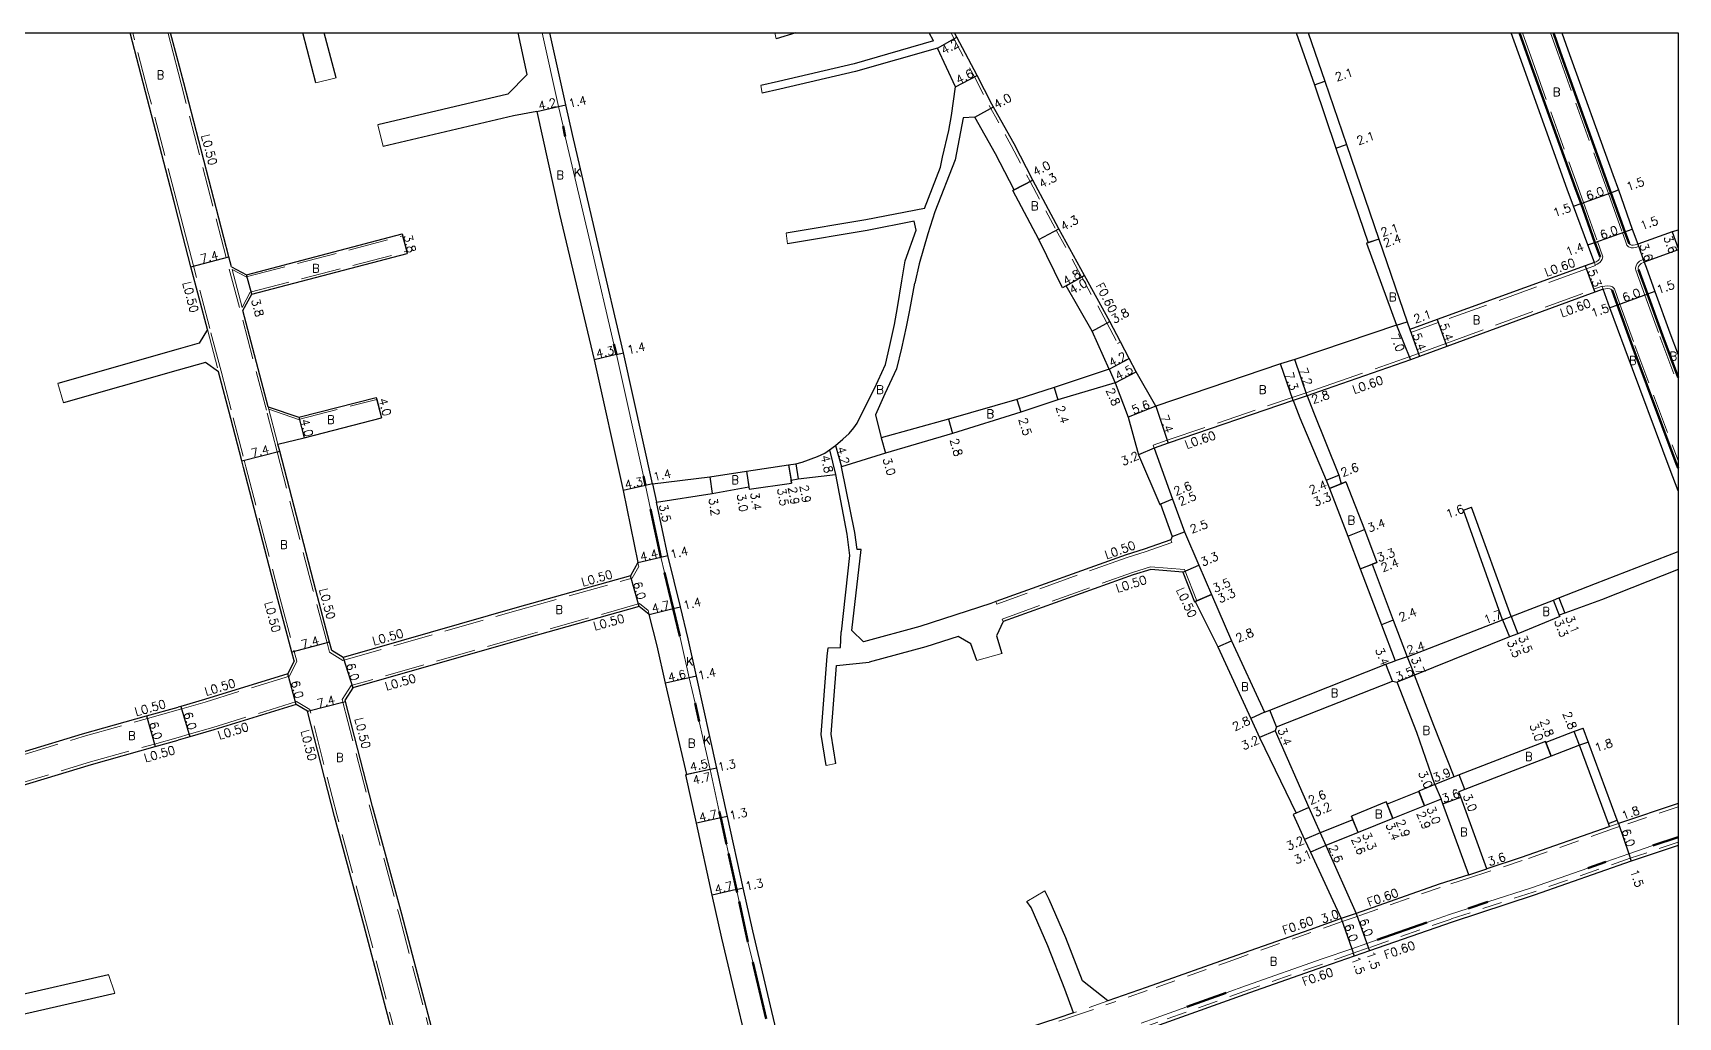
# Model space of a CAD drawing. Header units: metres. Extents: x -1600 to -800, y -111003 to -110400.
# Drawn here: x -1110.2 to -800, y -110585.6 to -110400 of the extents above; entities that cross this region are included whole.
import ezdxf

# ---------------------------------------------------------------- set-up
doc = ezdxf.new("R2010")
doc.units = ezdxf.units.M
doc.header["$LTSCALE"] = 2.5
doc.linetypes.add('22320', pattern=[2.5, 1.5, -1])
doc.linetypes.add('2233000', pattern=[4, 3, -1])
for name, color, linetype, lineweight in [('2101000', 177, 'Continuous', 30), ('2101001', 1, 'Continuous', 30), ('2102000', 191, 'Continuous', 30), ('2102001', 191, 'Continuous', 9), ('2213000', 6, 'Continuous', 9), ('2227000', 3, 'Continuous', 50), ('2232000', 4, '22320', 9), ('2233000', 62, '2233000', 9), ('9201100', 215, 'Continuous', 30), ('9203500', 155, 'Continuous', 30)]:
    doc.layers.add(name, color=color, linetype=linetype, lineweight=lineweight)
for name, color, linetype in [('9201500', 222, 'Continuous'), ('9202100', 82, 'Continuous'), ('999', 7, 'Continuous')]:
    doc.layers.add(name, color=color, linetype=linetype)
doc.styles.add('Dm_Anotation', font='txt.shx', dxfattribs={"bigfont": 'pscdm.shx'})

msp = doc.modelspace()

# ---------------------------------------------------------------- linework, layer by layer
at = {"layer": '2101000'}
for points in [[(-1077.28, -110455.91), (-1080.38, -110444.09), (-1081.89, -110438.27), (-1083.56, -110431.88), (-1088.96, -110411.1), (-1091.85, -110400)], [(-1082.8, -110405.41), (-1084.21, -110400)], [(-1017, -110407.82), (-1018.7, -110400)], [(-993.33, -110485.06), (-998.81, -110460.34), (-1003.4, -110440.71), (-1008.44, -110419.18), (-1009.69, -110413.58), (-1012.71, -110400)], [(-940.36, -110401.52), (-941.17, -110400)], [(-898.49, -110470.39), (-902.14, -110463.9), (-903.51, -110461.44), (-905.14, -110458.29), (-907.14, -110454.43), (-911.91, -110445.73), (-916.73, -110436.93), (-921.62, -110427.75), (-925.19, -110420.95), (-929.35, -110413.43), (-932.15, -110408.02), (-936, -110400.78), (-936.4, -110400)], [(-871.98, -110400), (-868.57, -110409.79), (-864.5, -110421.76), (-858.44, -110439.57), (-858.72, -110439.67), (-853.08, -110455.15)], [(-869.74, -110400), (-866.57, -110409.1), (-862.5, -110421.07), (-856.45, -110438.9), (-851.09, -110454.47), (-850.58, -110455.94)], [(-815.78, -110443.31), (-817, -110440), (-819.71, -110432.67), (-820.89, -110429.47), (-829.3, -110406.09), (-831.46, -110400)], [(-821.91, -110400), (-820.77, -110403.22), (-812.32, -110426.7), (-811.24, -110429.63), (-808.63, -110436.99), (-807.61, -110439.83)], [(-936.21, -110410.18), (-939.65, -110402.85)], [(-1072.72, -110444.12), (-1073.22, -110442.23), (-1081.74, -110409.45), (-1082.8, -110405.41)], [(-1015.15, -110414.8), (-1010.88, -110434.19), (-1004.36, -110461.64), (-998.89, -110486.28), (-996.09, -110499.89)], [(-907.23, -110463.4), (-910.45, -110456.28), (-915.38, -110447.71), (-916.08, -110448.1), (-920.52, -110438.97), (-925.43, -110429.75), (-925.17, -110429.61), (-928.72, -110422.83), (-932.56, -110415.9)], [(-1072.72, -110444.12), (-1069.9, -110445.6), (-1040.58, -110437.91)], [(-800, -110437.21), (-801.12, -110437.52), (-807.61, -110439.83)], [(-800, -110440.94), (-806.4, -110443.22)], [(-1070.57, -110452.35), (-1068.91, -110449.27), (-1039.6, -110441.59)], [(-815.78, -110443.31), (-817.5, -110443.94), (-845.45, -110454.08), (-850.58, -110455.94)], [(-806.4, -110443.22), (-806.04, -110444.2), (-804.38, -110448.79), (-801.55, -110456.58), (-800, -110460.73)], [(-814.12, -110448.34), (-815.7, -110448.92), (-843.6, -110459.15), (-848.73, -110461.02), (-850.47, -110461.64), (-866.37, -110467.21), (-869.93, -110468.43)], [(-800, -110486.34), (-801.49, -110482.39), (-810.01, -110459.65), (-812.84, -110451.86), (-814.12, -110448.34)], [(-1065.8, -110470.51), (-1070.57, -110452.35)], [(-853.08, -110455.15), (-872.25, -110461.61), (-874.93, -110462.42), (-898.49, -110470.39)], [(-1060.93, -110518.45), (-1061.37, -110516.81), (-1064.02, -110506.88), (-1070.48, -110481.94), (-1070.8, -110480.72), (-1072.87, -110472.72), (-1075.17, -110463.94)], [(-907.23, -110463.4), (-917.65, -110466.9), (-924.67, -110469.15), (-937.56, -110472.85), (-950.26, -110476.38)], [(-906.13, -110465.97), (-916.93, -110469.19), (-923.93, -110471.54), (-936.81, -110475.55), (-949.44, -110479.27)], [(-906.13, -110465.97), (-903.68, -110472.5), (-901.74, -110479.56), (-897.69, -110488.94), (-897.6, -110488.9), (-895.39, -110494.95)], [(-1065.8, -110470.51), (-1060.06, -110472.49), (-1045.43, -110468.74)], [(-869.93, -110468.43), (-868.73, -110471.53), (-863.96, -110483.41), (-863.49, -110485.04), (-862.65, -110484.7), (-859.1, -110493.67), (-856.81, -110499.91), (-857.65, -110500.22), (-853.7, -110510.75), (-851.07, -110517.69)], [(-872.58, -110469.33), (-896.11, -110477.4), (-898.79, -110478.34), (-895.29, -110487.95), (-893.04, -110494.1), (-890.37, -110500.38), (-887.99, -110505.91), (-884.21, -110514.68), (-878, -110528.12)], [(-872.58, -110469.33), (-871.32, -110472.57), (-866.38, -110484.35), (-865.71, -110485.93), (-862.28, -110494.89), (-859.91, -110501.05), (-855.94, -110511.61), (-853.37, -110518.4)], [(-1063.97, -110477.57), (-1059.01, -110476.35), (-1044.43, -110472.61)], [(-1053.79, -110516.5), (-1054.22, -110514.9), (-1056.84, -110505.11), (-1063.64, -110478.86), (-1063.97, -110477.57)], [(-993.33, -110485.06), (-982.53, -110483.73), (-975.63, -110482.68), (-967.73, -110481.47), (-966.33, -110481.26), (-965.14, -110480.95), (-962.27, -110479.92), (-960.86, -110479.25), (-959.97, -110478.64), (-958.86, -110477.81)], [(-949.44, -110479.27), (-957.74, -110481.86)], [(-992.58, -110488.48), (-982.08, -110486.9), (-975.18, -110485.64), (-975.12, -110486.04), (-967.13, -110484.92), (-967.23, -110484.33), (-965.88, -110484.12), (-958.85, -110483.31)], [(-965.91, -110602.68), (-966.65, -110602.36), (-966.93, -110601.12), (-974.42, -110569.32), (-976.27, -110561.27), (-979.22, -110547.78), (-981.22, -110538.66), (-985.07, -110521.32), (-986.64, -110514.28), (-988.07, -110508.23), (-990.44, -110498.59), (-992.58, -110488.48)], [(-833.08, -110510.69), (-840.48, -110490)], [(-831.5, -110510.07), (-838.97, -110489.46)], [(-996.09, -110499.89), (-997.51, -110502.42)], [(-831.5, -110510.07), (-823.52, -110506.96), (-822.48, -110506.56), (-815.58, -110503.87), (-800, -110497.83)], [(-997.51, -110502.42), (-1018.85, -110508.4), (-1051.65, -110517.8), (-1053.79, -110516.5)], [(-893.4, -110501.68), (-891.2, -110507.29), (-891.02, -110507.21), (-886.78, -110515.79), (-880.54, -110529.31), (-878.91, -110532.91), (-871.99, -110547.15), (-872.54, -110547.39), (-870.42, -110552.15), (-869.28, -110554.5), (-863.52, -110567.05)], [(-800, -110501.21), (-814.42, -110506.95), (-821.35, -110509.45), (-822.4, -110509.82), (-822.32, -110510.04), (-830.19, -110513.32), (-831.78, -110513.93), (-849.71, -110521.13)], [(-994, -110509.67), (-995.89, -110508.19), (-1017.12, -110514.15), (-1049.86, -110523.52)], [(-973.18, -110600.67), (-980.26, -110570.71), (-982.12, -110562.61), (-985.08, -110549.06), (-987.09, -110539.9), (-986.89, -110539.86), (-990.92, -110522.63), (-992.48, -110515.63), (-994, -110509.67)], [(-851.07, -110517.69), (-833.08, -110510.69)], [(-1060.93, -110518.45), (-1062.12, -110520.87), (-1077.81, -110525.72), (-1082.26, -110527.01), (-1082.8, -110527.16)], [(-878, -110528.12), (-876.97, -110527.71), (-855.07, -110519.07), (-853.37, -110518.4)], [(-842.24, -110540.29), (-846.04, -110530.63), (-849.71, -110521.13)], [(-1049.86, -110523.52), (-1051.3, -110525.8)], [(-875.73, -110530.88), (-853.82, -110522.24), (-852.95, -110522.46)], [(-845.86, -110541.74), (-849.28, -110531.96), (-852.95, -110522.46)], [(-1125.39, -110539.67), (-1122.37, -110538.75), (-1100.82, -110532.22), (-1088.72, -110528.82), (-1082.8, -110527.16)], [(-1058.39, -110527.94), (-1060.54, -110526.66), (-1076.07, -110531.46), (-1080.59, -110532.77), (-1082.8, -110533.41)], [(-1033.52, -110621.81), (-1034.26, -110619.06), (-1041.5, -110592.05), (-1047.77, -110568.21), (-1053.31, -110547.79), (-1058.39, -110527.94)], [(-1026.48, -110619.49), (-1027.11, -110617.14), (-1032.26, -110597.94), (-1032.79, -110595.99), (-1034.35, -110590.16), (-1040.64, -110566.23), (-1046.15, -110545.88), (-1051.23, -110526.1), (-1051.3, -110525.8)], [(-875.73, -110530.88), (-875.97, -110531.64)], [(-817.93, -110531.17), (-819.62, -110531.74), (-824.92, -110533.81), (-825, -110533.62), (-841.26, -110539.91), (-842.24, -110540.29)], [(-817.93, -110531.17), (-817.87, -110531.14)], [(-811.22, -110549.12), (-811.46, -110548.47), (-817.87, -110531.14)], [(-1123.88, -110545.48), (-1099.14, -110537.98), (-1087.11, -110534.6), (-1082.8, -110533.41)], [(-875.97, -110531.64), (-869.61, -110546.1), (-867.49, -110550.87)], [(-818.6, -110534.35), (-823.91, -110536.42), (-840.18, -110542.71), (-841.35, -110543.16)], [(-812.93, -110549.69), (-813.15, -110549.1), (-818.6, -110534.35)], [(-845.86, -110541.74), (-848.91, -110543), (-848.87, -110543.1), (-854.84, -110545.46), (-855.03, -110545), (-861.58, -110547.74), (-861.31, -110548.39), (-867.49, -110550.87)], [(-836.06, -110557.65), (-840.99, -110544.16), (-841.35, -110543.16)], [(-844.69, -110544.51), (-847.79, -110545.79), (-853.76, -110548.15), (-860.3, -110550.78), (-866.44, -110553.25)], [(-839.48, -110558.77), (-844.37, -110545.4), (-844.69, -110544.51)], [(-800, -110545.36), (-811.22, -110549.12)], [(-812.93, -110549.69), (-813.07, -110549.74), (-829.56, -110555.52), (-836.06, -110557.65)], [(-800, -110553.27), (-808.83, -110556.23), (-827.14, -110562.62), (-842.62, -110567.69), (-858.21, -110573.14), (-861.04, -110574.13), (-866.87, -110576.17), (-880.8, -110581.06), (-897.86, -110587.15), (-914.45, -110592.98), (-920.13, -110595.16), (-923.89, -110596.45), (-938.06, -110601.28), (-962.54, -110609.57)], [(-866.44, -110553.25), (-860.69, -110566.06)], [(-839.48, -110558.77), (-845.02, -110560.58), (-860.69, -110566.06)], [(-863.52, -110567.05), (-869.45, -110569.13), (-883.28, -110573.98), (-900.31, -110580.06), (-907.52, -110582.57)], [(-913.96, -110584.82), (-916.92, -110585.79), (-922.7, -110587.69), (-940.65, -110593.82), (-964.9, -110602.35), (-965.91, -110602.68)]]:
    msp.add_lwpolyline(points, dxfattribs=at)
at = {"layer": '2101001'}
for points in [[(-1040.58, -110437.91), (-1040.48, -110438.3), (-1039.7, -110441.2), (-1039.6, -110441.59)], [(-1045.43, -110468.74), (-1045.33, -110469.12), (-1044.43, -110472.61)], [(-840.48, -110490), (-838.97, -110489.46)]]:
    msp.add_lwpolyline(points, dxfattribs=at)
at = {"layer": '2102000'}
for points in [[(-1056.8, -110409.42), (-1059.28, -110400)], [(-1053.01, -110408.45), (-1055.24, -110400)], [(-966.31, -110400), (-970.04, -110401.11)], [(-940.36, -110401.52), (-955.32, -110405.83), (-969.6, -110409.18), (-972.94, -110409.9)], [(-939.65, -110402.85), (-955.06, -110407.29), (-969.34, -110410.64), (-972.68, -110411.36)], [(-1017, -110407.82), (-1020.62, -110411.55), (-1045.16, -110417.34)], [(-942.05, -110433.1), (-939.03, -110425.35), (-938.68, -110423.45), (-937.5, -110418.39), (-936.96, -110415.6), (-936.21, -110410.18)], [(-1015.15, -110414.8), (-1019.57, -110415.64), (-1044.11, -110421.43)], [(-932.56, -110415.9), (-934.8, -110416.02), (-936.32, -110423.91), (-940.15, -110433.75), (-941.47, -110437.91), (-943.05, -110443.56), (-943.87, -110447.21), (-943.96, -110447.19), (-944.93, -110452.3), (-945.56, -110455.44), (-946.43, -110459.43), (-947.38, -110463.33), (-949.57, -110468.05), (-951.31, -110472.01), (-950.26, -110476.38)], [(-942.05, -110433.1), (-953.13, -110435.26), (-968.14, -110437.8)], [(-943.67, -110437.22), (-944.01, -110435.53), (-952.88, -110437.25), (-967.88, -110439.79)], [(-958.86, -110477.81), (-957.46, -110476.63), (-956.3, -110475.57), (-955.42, -110474.51), (-954.79, -110473.61), (-953.46, -110470.93), (-951.53, -110467.07), (-949.43, -110462.53), (-948.58, -110458.94), (-947.72, -110455.02), (-947.18, -110451.82), (-946.33, -110446.79), (-945.69, -110442.97), (-943.67, -110437.22)], [(-1077.28, -110455.91), (-1078.8, -110458.54), (-1082.8, -110459.68)], [(-1082.8, -110459.68), (-1105.44, -110466.11)], [(-1075.17, -110463.94), (-1077.61, -110462.15), (-1082.8, -110463.62)], [(-1082.8, -110463.62), (-1104.4, -110469.76)], [(-958.85, -110483.31), (-956.71, -110494.51), (-956.2, -110498.54), (-957.76, -110512.99)], [(-953.55, -110514.83), (-955.75, -110512.71), (-954.01, -110497.43), (-954.77, -110497.43), (-955.23, -110494.24), (-957.74, -110481.86)], [(-895.39, -110494.95), (-895.61, -110495.62), (-900.66, -110497.39), (-904.04, -110498.46), (-928.61, -110507.24), (-929.6, -110507.6), (-942.96, -110511.98), (-953.55, -110514.83)], [(-899.38, -110501.18), (-902.71, -110502.23), (-927.26, -110511.01)], [(-893.4, -110501.68), (-899.38, -110501.18)], [(-927.26, -110511.01), (-928.52, -110513.71), (-927.51, -110517.03)], [(-960.64, -110538.16), (-961.57, -110532.33), (-960.45, -110517.55), (-960.21, -110515.95), (-957.92, -110515.9), (-957.76, -110512.99)], [(-935.73, -110513.82), (-941.82, -110515.81), (-952.51, -110518.7)], [(-932.23, -110518.37), (-933.37, -110515.23), (-935.73, -110513.82)], [(-958.78, -110537.79), (-959.66, -110532.25), (-958.68, -110519.3), (-952.51, -110518.7)], [(-907.52, -110582.57), (-912.27, -110578.8), (-915.46, -110570.67), (-918.56, -110563.41), (-919.38, -110561.79)], [(-913.96, -110584.82), (-915.62, -110580.33), (-918.81, -110572.2), (-921.98, -110564.92), (-922.78, -110563.81)], [(-1114.61, -110581.89), (-1095.92, -110577.59)], [(-1113.7, -110585.45), (-1094.7, -110581.08)]]:
    msp.add_lwpolyline(points, dxfattribs=at)
at = {"layer": '2102001'}
for points in [[(-970.3, -110400), (-970.04, -110401.11)], [(-1053.01, -110408.45), (-1056.8, -110409.42)], [(-972.94, -110409.9), (-972.68, -110411.36)], [(-1045.16, -110417.34), (-1044.11, -110421.43)], [(-968.14, -110437.8), (-967.88, -110439.79)], [(-1104.4, -110469.76), (-1105.44, -110466.11)], [(-927.51, -110517.03), (-932.23, -110518.37)], [(-958.78, -110537.79), (-960.64, -110538.16)], [(-922.78, -110563.81), (-919.38, -110561.79)], [(-1094.7, -110581.08), (-1095.92, -110577.59)]]:
    msp.add_lwpolyline(points, dxfattribs=at)
at = {"layer": '2213000'}
for points in [[(-1014.15, -110400), (-1011.05, -110413.89), (-1010.22, -110417.62)], [(-1009.79, -110419.53), (-1004.86, -110440.6), (-1000.63, -110458.7)], [(-807.61, -110439.83), (-808.09, -110439.97), (-808.46, -110440.02), (-808.77, -110440.02), (-809.05, -110439.93), (-809.24, -110439.73)], [(-814.71, -110442.25), (-814.77, -110442.51), (-814.9, -110442.72), (-815.09, -110442.94), (-815.47, -110443.16), (-815.78, -110443.31)], [(-806.4, -110443.22), (-806.97, -110443.47), (-807.3, -110443.79), (-807.45, -110444.08), (-807.5, -110444.34), (-807.5, -110444.5), (-807.48, -110444.62)], [(-812.46, -110448.52), (-812.66, -110448.31), (-812.85, -110448.25), (-813.32, -110448.22), (-813.71, -110448.27), (-814.12, -110448.34)], [(-1000.17, -110460.66), (-995.08, -110483.57)], [(-994.69, -110485.36), (-993.74, -110489.8)], [(-991.8, -110498.9), (-991.09, -110501.79)], [(-988.2, -110513.77), (-988, -110514.61), (-986.43, -110521.62), (-985.34, -110526.4)], [(-984.56, -110529.85), (-982.49, -110538.93), (-980.76, -110546.82)], [(-979.41, -110553.03), (-979.02, -110554.79)], [(-804.74, -110553.28), (-809.31, -110554.81), (-813.63, -110556.32)], [(-817.03, -110557.5), (-827.64, -110561.21), (-835.9, -110563.91)], [(-977.42, -110562.13), (-977.04, -110563.84)], [(-839.57, -110565.11), (-843.09, -110566.26), (-847.35, -110567.75)], [(-975.36, -110571.44), (-974.46, -110575.28)], [(-856.72, -110571.03), (-858.71, -110571.73), (-861.54, -110572.72), (-867.09, -110574.66), (-881.37, -110579.67), (-885.2, -110581.04)], [(-892.61, -110583.68), (-898.37, -110585.74), (-901.22, -110586.74)]]:
    msp.add_lwpolyline(points, dxfattribs=at)
at = {"layer": '2227000'}
for points in [[(-829.87, -110400), (-827.87, -110405.65), (-819.34, -110429.34), (-818.3, -110432.17), (-815.69, -110439.53), (-814.71, -110442.25)], [(-823.51, -110400), (-822.21, -110403.66), (-813.86, -110426.86), (-812.65, -110430.14), (-810.04, -110437.5), (-809.24, -110439.73)], [(-1010.22, -110417.62), (-1009.79, -110419.53)], [(-807.48, -110444.62), (-805.79, -110449.3), (-802.97, -110457.07), (-800, -110465)], [(-800, -110482.08), (-800.29, -110481.31), (-808.6, -110459.16), (-811.43, -110451.35), (-812.46, -110448.52)], [(-1000.63, -110458.7), (-1000.17, -110460.66)], [(-995.08, -110483.57), (-994.69, -110485.36)], [(-993.74, -110489.8), (-991.8, -110498.9)], [(-991.09, -110501.79), (-989.43, -110508.56), (-988.2, -110513.77)], [(-985.34, -110526.4), (-984.56, -110529.85)], [(-980.76, -110546.82), (-980.49, -110548.06), (-979.41, -110553.03)], [(-800, -110551.69), (-804.74, -110553.28)], [(-979.02, -110554.79), (-977.54, -110561.56), (-977.42, -110562.13)], [(-813.63, -110556.32), (-817.03, -110557.5)], [(-977.04, -110563.84), (-975.78, -110569.65), (-975.36, -110571.44)], [(-835.9, -110563.91), (-839.57, -110565.11)], [(-847.35, -110567.75), (-856.72, -110571.03)], [(-974.46, -110575.28), (-971.94, -110585.96)], [(-885.2, -110581.04), (-892.61, -110583.68)]]:
    msp.add_lwpolyline(points, dxfattribs=at)
at = {"layer": '2232000'}
for points in [[(-937.07, -110400), (-936.53, -110401.05), (-932.68, -110408.3), (-929.88, -110413.71), (-925.72, -110421.23), (-922.15, -110428.03), (-917.26, -110437.21), (-912.43, -110446.02), (-907.67, -110454.71), (-905.67, -110458.56), (-905.14, -110458.29)], [(-800, -110545.99), (-811.03, -110549.69)], [(-812.93, -110549.69), (-811.22, -110549.12)], [(-811.03, -110549.69), (-812.74, -110550.26)], [(-800, -110552.64), (-809.03, -110555.67), (-827.34, -110562.05), (-842.81, -110567.12), (-858.41, -110572.58), (-861.24, -110573.57), (-867.07, -110575.61), (-881, -110580.49), (-898.06, -110586.58), (-914.65, -110592.41), (-920.33, -110594.59), (-924.08, -110595.88), (-938.25, -110600.71), (-962.72, -110609), (-962.95, -110609.08), (-964.4, -110611.73), (-962.72, -110615.77), (-950.84, -110646.31)], [(-812.74, -110550.26), (-812.88, -110550.31), (-829.37, -110556.09), (-835.87, -110558.22)], [(-839.48, -110558.77), (-836.06, -110557.65)], [(-835.87, -110558.22), (-839.3, -110559.34)], [(-839.3, -110559.34), (-844.83, -110561.15), (-860.49, -110566.63)], [(-863.32, -110567.62), (-869.25, -110569.69), (-883.08, -110574.55), (-900.11, -110580.63), (-907.32, -110583.14)], [(-860.69, -110566.06), (-863.52, -110567.05)], [(-863.32, -110567.62), (-860.49, -110566.63)], [(-907.52, -110582.57), (-913.96, -110584.82)], [(-913.78, -110585.39), (-907.32, -110583.14)], [(-913.78, -110585.39), (-916.73, -110586.36)]]:
    msp.add_lwpolyline(points, dxfattribs=at)
at = {"layer": '2233000'}
for points in [[(-1082.8, -110432.81), (-1088.47, -110410.98), (-1091.34, -110400)], [(-1082.8, -110407.39), (-1084.73, -110400)], [(-829.34, -110400), (-827.4, -110405.48), (-818.87, -110429.17), (-817.83, -110431.99), (-815.22, -110439.36), (-814.19, -110442.22), (-814.3, -110442.7), (-814.49, -110443.02), (-814.77, -110443.33), (-815.23, -110443.6), (-815.61, -110443.78)], [(-824.04, -110400), (-822.68, -110403.83), (-814.32, -110427.03), (-813.12, -110430.31), (-810.51, -110437.67), (-809.67, -110440.01), (-809.32, -110440.36), (-808.85, -110440.53), (-808.43, -110440.52), (-807.98, -110440.46), (-807.44, -110440.3)], [(-1054.22, -110516.82), (-1054.7, -110515.03), (-1057.32, -110505.23), (-1064.12, -110478.99), (-1066.15, -110471.13), (-1073.71, -110442.35), (-1082.22, -110409.58), (-1082.8, -110407.39)], [(-1081.41, -110438.15), (-1082.8, -110432.81)], [(-1076.8, -110455.78), (-1079.9, -110443.96), (-1081.41, -110438.15)], [(-1040.58, -110437.91), (-1040.48, -110438.3)], [(-1072.59, -110444.64), (-1069.94, -110446.03), (-1040.48, -110438.3)], [(-1070.71, -110451.78), (-1069.18, -110448.93), (-1039.7, -110441.2)], [(-1039.7, -110441.2), (-1039.6, -110441.59)], [(-807.44, -110440.3), (-807.61, -110439.83)], [(-815.58, -110443.88), (-817.3, -110444.5), (-845.24, -110454.64), (-850.37, -110456.5), (-850.58, -110455.94)], [(-815.78, -110443.31), (-815.61, -110443.78), (-815.58, -110443.88)], [(-806.57, -110442.74), (-807.26, -110443.05), (-807.7, -110443.48), (-807.93, -110443.92), (-808, -110444.29), (-808, -110444.52), (-807.97, -110444.74), (-806.26, -110449.47), (-803.44, -110457.25), (-800, -110466.42)], [(-806.4, -110443.22), (-806.57, -110442.74)], [(-1070.71, -110451.78), (-1072.59, -110444.64)], [(-898.99, -110477.78), (-896.3, -110476.83), (-872.78, -110468.76), (-870.13, -110467.86), (-866.56, -110466.65), (-850.67, -110461.08), (-848.94, -110460.45), (-843.81, -110458.59), (-815.9, -110448.36), (-814.32, -110447.78)], [(-814.12, -110448.34), (-814.29, -110447.86), (-814.32, -110447.78)], [(-814.29, -110447.86), (-813.79, -110447.78), (-813.35, -110447.72), (-812.74, -110447.75), (-812.38, -110447.88), (-812.02, -110448.24), (-810.96, -110451.18), (-808.13, -110458.98), (-800, -110480.66)], [(-1077.28, -110455.91), (-1075.17, -110463.94)], [(-1074.69, -110463.82), (-1076.8, -110455.78)], [(-1074.69, -110463.82), (-1072.39, -110472.6), (-1070.31, -110480.59), (-1070, -110481.81), (-1063.54, -110506.76), (-1060.89, -110516.68), (-1060.4, -110518.5)], [(-1065.68, -110470.98), (-1060.07, -110472.91), (-1045.33, -110469.12), (-1045.43, -110468.74)], [(-869.93, -110468.43), (-872.58, -110469.33)], [(-1063.97, -110477.57), (-1065.8, -110470.51)], [(-898.79, -110478.34), (-898.99, -110477.78)], [(-895.61, -110495.62), (-895.44, -110496.09), (-900.5, -110497.86), (-903.88, -110498.93), (-928.44, -110507.71), (-928.61, -110507.24)], [(-996.09, -110499.89), (-995.93, -110500.63)], [(-1054.22, -110516.82), (-1051.73, -110518.34), (-1018.71, -110508.89), (-997.18, -110502.84), (-995.93, -110500.63)], [(-927.43, -110510.54), (-902.87, -110501.76), (-899.44, -110500.67), (-893.05, -110501.21), (-890.74, -110507.1), (-891.02, -110507.21)], [(-994.16, -110508.91), (-995.78, -110507.64), (-1017.25, -110513.67), (-1050.18, -110523.09), (-1051.84, -110525.72), (-1051.71, -110526.23), (-1046.64, -110546.01), (-1041.12, -110566.36), (-1034.83, -110590.29), (-1033.27, -110596.12), (-1032.75, -110598.07), (-1027.59, -110617.27), (-1026.96, -110619.62)], [(-994.16, -110508.91), (-994, -110509.67)], [(-927.43, -110510.54), (-927.26, -110511.01)], [(-1060.4, -110518.5), (-1061.77, -110521.29), (-1077.67, -110526.2), (-1082.12, -110527.49), (-1082.8, -110527.68)], [(-1125.37, -110540.18), (-1122.22, -110539.23), (-1100.68, -110532.7), (-1088.59, -110529.3), (-1082.8, -110527.68)], [(-1057.96, -110527.62), (-1060.48, -110526.12), (-1076.22, -110530.98), (-1080.73, -110532.29), (-1082.8, -110532.89)], [(-1033.03, -110621.72), (-1033.77, -110618.93), (-1041.02, -110591.92), (-1047.29, -110568.08), (-1052.82, -110547.66), (-1057.96, -110527.62)], [(-1123.99, -110544.99), (-1099.28, -110537.5), (-1087.24, -110534.12), (-1082.8, -110532.89)]]:
    msp.add_lwpolyline(points, dxfattribs=at)
at = {"layer": '9201100'}
for points in [[(-939.65, -110402.85), (-936, -110400.78)], [(-936.21, -110410.18), (-932.15, -110408.02)], [(-868.57, -110409.79), (-866.57, -110409.1)], [(-1015.15, -110414.8), (-1011.05, -110413.89)], [(-1011.05, -110413.89), (-1009.69, -110413.58)], [(-932.56, -110415.9), (-929.06, -110413.96)], [(-864.5, -110421.76), (-862.5, -110421.07)], [(-921.62, -110427.75), (-925.43, -110429.75)], [(-925.17, -110429.61), (-921.62, -110427.75)], [(-818.3, -110432.17), (-812.65, -110430.14)], [(-812.65, -110430.14), (-811.24, -110429.63)], [(-819.71, -110432.67), (-818.3, -110432.17)], [(-1040.58, -110437.91), (-1039.6, -110441.59)], [(-920.52, -110438.97), (-916.73, -110436.93)], [(-815.69, -110439.53), (-810.04, -110437.5)], [(-810.04, -110437.5), (-808.63, -110436.99)], [(-801.12, -110437.52), (-800, -110440.64)], [(-856.45, -110438.9), (-858.72, -110439.67)], [(-856.45, -110438.9), (-858.44, -110439.57)], [(-817, -110440), (-815.69, -110439.53)], [(-807.61, -110439.83), (-806.4, -110443.22)], [(-1080.38, -110444.09), (-1073.22, -110442.23)], [(-817.5, -110443.94), (-815.7, -110448.92)], [(-1068.91, -110449.27), (-1069.9, -110445.6)], [(-911.91, -110445.73), (-916.08, -110448.1)], [(-915.38, -110447.71), (-911.91, -110445.73)], [(-805.79, -110449.3), (-811.43, -110451.35)], [(-804.38, -110448.79), (-805.79, -110449.3)], [(-811.43, -110451.35), (-812.84, -110451.86)], [(-910.45, -110456.28), (-907.14, -110454.43)], [(-853.08, -110455.15), (-851.09, -110454.47)], [(-853.08, -110455.15), (-850.47, -110461.64)], [(-850.58, -110455.94), (-848.73, -110461.02)], [(-845.45, -110454.08), (-843.6, -110459.15)], [(-1000.17, -110460.66), (-1004.36, -110461.64)], [(-1000.17, -110460.66), (-998.81, -110460.34)], [(-907.23, -110463.4), (-903.51, -110461.44)], [(-872.58, -110469.33), (-874.93, -110462.42)], [(-869.93, -110468.43), (-872.25, -110461.61)], [(-907.23, -110463.4), (-906.13, -110465.97)], [(-906.13, -110465.97), (-902.14, -110463.9)], [(-1045.43, -110468.74), (-1044.43, -110472.61)], [(-924.67, -110469.15), (-923.93, -110471.54)], [(-917.65, -110466.9), (-916.93, -110469.19)], [(-869.93, -110468.43), (-872.58, -110469.33)], [(-898.49, -110470.39), (-903.68, -110472.5)], [(-898.49, -110470.39), (-896.11, -110477.4)], [(-1060.06, -110472.49), (-1059.01, -110476.35)], [(-937.56, -110472.85), (-936.81, -110475.55)], [(-958.86, -110477.81), (-957.74, -110481.86)], [(-950.26, -110476.38), (-949.44, -110479.27)], [(-898.79, -110478.34), (-901.74, -110479.56)], [(-1070.8, -110480.72), (-1063.64, -110478.86)], [(-967.73, -110481.47), (-967.13, -110484.92)], [(-967.73, -110481.47), (-967.23, -110484.33)], [(-966.33, -110481.26), (-965.88, -110484.12)], [(-959.97, -110478.64), (-958.85, -110483.31)], [(-982.53, -110483.73), (-982.08, -110486.9)], [(-975.63, -110482.68), (-975.18, -110485.64)], [(-975.63, -110482.68), (-975.12, -110486.04)], [(-866.38, -110484.35), (-863.96, -110483.41)], [(-862.65, -110484.7), (-865.71, -110485.93)], [(-994.69, -110485.36), (-998.89, -110486.28)], [(-993.33, -110485.06), (-994.69, -110485.36)], [(-993.33, -110485.06), (-992.58, -110488.48)], [(-865.71, -110485.93), (-863.49, -110485.04)], [(-895.29, -110487.95), (-897.69, -110488.94)], [(-895.29, -110487.95), (-897.6, -110488.9)], [(-840.48, -110490), (-838.97, -110489.46)], [(-862.28, -110494.89), (-859.1, -110493.67)], [(-895.39, -110494.95), (-893.04, -110494.1)], [(-996.09, -110499.89), (-991.8, -110498.9)], [(-991.8, -110498.9), (-990.44, -110498.59)], [(-859.91, -110501.05), (-856.81, -110499.91)], [(-859.91, -110501.05), (-857.65, -110500.22)], [(-995.89, -110508.19), (-997.51, -110502.42)], [(-893.4, -110501.68), (-890.37, -110500.38)], [(-891.2, -110507.29), (-887.99, -110505.91)], [(-887.99, -110505.91), (-891.02, -110507.21)], [(-994, -110509.67), (-989.43, -110508.56)], [(-989.43, -110508.56), (-988.07, -110508.23)], [(-822.32, -110510.04), (-823.52, -110506.96)], [(-822.48, -110506.56), (-821.35, -110509.45)], [(-853.7, -110510.75), (-855.94, -110511.61)], [(-833.08, -110510.69), (-831.5, -110510.07)], [(-833.08, -110510.69), (-831.78, -110513.93)], [(-831.5, -110510.07), (-830.19, -110513.32)], [(-1054.22, -110514.9), (-1061.37, -110516.81)], [(-886.78, -110515.79), (-884.21, -110514.68)], [(-1051.65, -110517.8), (-1049.86, -110523.52)], [(-851.07, -110517.69), (-853.37, -110518.4)], [(-851.07, -110517.69), (-849.71, -110521.13)], [(-1060.54, -110526.66), (-1062.12, -110520.87)], [(-986.43, -110521.62), (-990.92, -110522.63)], [(-985.07, -110521.32), (-986.43, -110521.62)], [(-853.82, -110522.24), (-855.07, -110519.07)], [(-849.71, -110521.13), (-852.95, -110522.46)], [(-1082.26, -110527.01), (-1080.59, -110532.77)], [(-1058.39, -110527.94), (-1051.23, -110526.1)], [(-878, -110528.12), (-880.54, -110529.31)], [(-875.73, -110530.88), (-876.97, -110527.71)], [(-1088.72, -110528.82), (-1087.11, -110534.6)], [(-875.97, -110531.64), (-878.91, -110532.91)], [(-825, -110533.62), (-823.91, -110536.42)], [(-823.91, -110536.42), (-824.92, -110533.81)], [(-818.6, -110534.35), (-819.62, -110531.74)], [(-816.9, -110533.75), (-818.6, -110534.35)], [(-982.49, -110538.93), (-987.09, -110539.9)], [(-982.49, -110538.93), (-986.89, -110539.86)], [(-981.22, -110538.66), (-982.49, -110538.93)], [(-842.24, -110540.29), (-845.86, -110541.74)], [(-840.18, -110542.71), (-841.26, -110539.91)], [(-848.91, -110543), (-847.79, -110545.79)], [(-847.79, -110545.79), (-848.87, -110543.1)], [(-845.86, -110541.74), (-844.69, -110544.51)], [(-869.61, -110546.1), (-872.54, -110547.39)], [(-869.61, -110546.1), (-871.99, -110547.15)], [(-855.03, -110545), (-853.76, -110548.15)], [(-853.76, -110548.15), (-854.84, -110545.46)], [(-844.37, -110545.4), (-840.99, -110544.16)], [(-980.49, -110548.06), (-985.08, -110549.06)], [(-979.22, -110547.78), (-980.49, -110548.06)], [(-860.3, -110550.78), (-861.58, -110547.74)], [(-860.3, -110550.78), (-861.31, -110548.39)], [(-813.15, -110549.1), (-811.46, -110548.47)], [(-811.22, -110549.12), (-809.31, -110554.81)], [(-867.49, -110550.87), (-870.42, -110552.15)], [(-867.49, -110550.87), (-866.44, -110553.25)], [(-866.44, -110553.25), (-869.28, -110554.5)], [(-809.31, -110554.81), (-808.83, -110556.23)], [(-839.48, -110558.77), (-836.06, -110557.65)], [(-977.54, -110561.56), (-982.12, -110562.61)], [(-977.54, -110561.56), (-976.27, -110561.27)], [(-860.69, -110566.06), (-863.52, -110567.05)], [(-863.52, -110567.05), (-861.54, -110572.72)], [(-860.69, -110566.06), (-858.71, -110571.73)], [(-861.54, -110572.72), (-861.04, -110574.13)], [(-858.71, -110571.73), (-858.21, -110573.14)]]:
    msp.add_lwpolyline(points, dxfattribs=at)
at = {"layer": '999'}
msp.add_lwpolyline([(-1600, -110400), (-800, -110400), (-800, -111000), (-1600, -111000)], close=True, dxfattribs=at)

# ---------------------------------------------------------------- texts
at = {"layer": '9201500', "style": 'Dm_Anotation'}
for s, rotation, p in [('4.2', 29.553, (-938.38, -110404.16)), ('4.6', 28.0116, (-935.64, -110409.76)), ('2.1', 19.0761, (-864.34, -110409.18)), ('4.2', 12.5602, (-1014.69, -110414.59)), ('1.4', 12.5475, (-1009, -110414.13)), ('4.0', 29.7922, (-928.45, -110414.4)), ('2.1', 18.9795, (-860.27, -110421.15)), ('4.0', 27.6819, (-921.16, -110427.05)), ('4.3', 27.6819, (-919.97, -110429.35)), ('1.5', 19.728, (-809.41, -110429.83)), ('6.0', 19.7334, (-817.01, -110431.6)), ('4.3', 28.3406, (-915.87, -110437.37)), ('1.5', 19.7335, (-823.23, -110434.77)), ('1.5', 19.7286, (-806.8, -110437.19)), ('2.1', 18.8375, (-855.74, -110438.47)), ('2.4', 18.8375, (-855.25, -110440.47)), ('6.0', 19.7305, (-814.4, -110438.96)), ('7.4', 14.5695, (-1078.38, -110443.46)), ('3.8', 285.0299, (-1040.33, -110438.31)), ('1.4', 19.7323, (-820.82, -110442.13)), ('3.6', 289.7298, (-807.34, -110440.03)), ('3.6', 289.7881, (-802.77, -110438.54)), ('4.8', 29.6376, (-915.43, -110447.62)), ('4.0', 29.6376, (-914.19, -110449.34)), ('5.3', 289.9362, (-817.05, -110444.89)), ('1.5', 19.9278, (-803.7, -110449.27)), ('3.8', 285.0299, (-1069.02, -110450.39)), ('6.0', 19.9244, (-810.15, -110450.78)), ('3.8', 29.202, (-906.31, -110454.88)), ('2.1', 18.8712, (-849.56, -110454.79)), ('1.5', 19.9298, (-816.07, -110453.69)), ('7.0', 291.9211, (-854.27, -110457.14)), ('5.4', 289.9448, (-850.11, -110456.94)), ('5.4', 289.9452, (-844.98, -110455.08)), ('4.3', 12.3079, (-1003.81, -110461.33)), ('1.4', 12.3062, (-997.92, -110460.6)), ('4.2', 27.7496, (-906.83, -110463.07)), ('4.5', 27.4684, (-905.6, -110465.58)), ('7.3', 288.7988, (-874.18, -110464.33)), ('7.2', 288.7988, (-871.51, -110463.47)), ('4.0', 285.1659, (-1045, -110469.11)), ('2.8', 293.0743, (-907.92, -110467.36)), ('2.8', 18.8133, (-868.81, -110469.99)), ('2.4', 287.3685, (-917.34, -110470.57)), ('5.6', 22.084, (-902.61, -110471.95)), ('7.4', 288.8131, (-897.72, -110472.35)), ('4.0', 285.1659, (-1059.73, -110473.02)), ('2.5', 287.1483, (-924.36, -110472.87)), ('7.4', 14.519, (-1068.79, -110480.09)), ('4.2', 285.4012, (-958.63, -110478.27)), ('2.8', 285.6368, (-937.31, -110476.73)), ('4.8', 283.4608, (-961.64, -110479.83)), ('3.0', 285.8438, (-949.97, -110480.35)), ('3.2', 22.4152, (-904.65, -110481.65)), ('2.6', 21.2024, (-863.23, -110483.76)), ('4.3', 12.3079, (-998.38, -110486.06)), ('1.4', 12.3062, (-993.05, -110484.54)), ('2.6', 22.3539, (-894.7, -110487.31)), ('2.4', 21.8446, (-869.21, -110487.06)), ('3.0', 278.6867, (-977.44, -110487.05)), ('3.4', 278.6867, (-974.9, -110486.75)), ('3.5', 279.8794, (-969.85, -110485.97)), ('2.9', 279.8794, (-967.79, -110485.73)), ('2.9', 278.9316, (-965.58, -110485.38)), ('2.5', 22.3539, (-893.82, -110489.24)), ('3.3', 21.8446, (-868.4, -110489.36)), ('3.5', 282.3091, (-992.14, -110489.06)), ('3.2', 278.2086, (-982.75, -110487.8)), ('1.6', 19.672, (-843.4, -110491.56)), ('2.5', 20.0075, (-891.69, -110494.45)), ('3.4', 20.0828, (-858.23, -110494.2)), ('1.4', 12.9668, (-989.83, -110499.17)), ('4.4', 12.9684, (-995.53, -110499.66)), ('3.3', 23.2288, (-889.63, -110500.64)), ('3.3', 20.0828, (-856.42, -110499.81)), ('2.4', 20.0828, (-855.69, -110501.69)), ('3.5', 23.3071, (-887.33, -110505.59)), ('6.0', 285.6763, (-997.04, -110503.74)), ('3.3', 23.3071, (-886.39, -110507.56)), ('4.7', 13.6025, (-993.29, -110509.4)), ('1.4', 13.6032, (-987.36, -110508.8)), ('2.4', 21.0123, (-852.29, -110511.06)), ('1.7', 21.2673, (-836.24, -110511.53)), ('2.8', 23.3072, (-882.97, -110515.02)), ('3.3', 291.2672, (-823.39, -110510.96)), ('3.1', 291.3279, (-821.27, -110510.24)), ('7.4', 14.9682, (-1059.37, -110516.17)), ('2.4', 17.3163, (-850.87, -110517.26)), ('3.5', 291.8832, (-832.28, -110514.84)), ('3.5', 291.9065, (-830.15, -110514)), ('3.4', 291.5189, (-857.14, -110516.31)), ('3.7', 291.5881, (-850.37, -110518.03)), ('6.0', 287.3789, (-1051.14, -110519.1)), ('4.6', 12.5841, (-990.26, -110522.38)), ('1.4', 12.5836, (-984.59, -110522.03)), ('3.5', 22.3647, (-852.85, -110522.31)), ('6.0', 285.2919, (-1061.56, -110522.37)), ('7.4', 14.3848, (-1056.39, -110527.32)), ('2.8', 291.3361, (-821.78, -110528.36)), ('6.0', 285.6046, (-1088.25, -110530.14)), ('6.0', 286.1654, (-1081.78, -110528.32)), ('2.8', 25.2319, (-883.58, -110531.71)), ('3.4', 291.5184, (-875.52, -110531.4)), ('3.0', 291.2181, (-828.05, -110530.58)), ('2.8', 291.2181, (-826.09, -110529.77)), ('3.2', 23.3546, (-881.92, -110535.29)), ('1.8', 19.2418, (-815.39, -110535.68)), ('4.5', 11.9819, (-986.13, -110539.26)), ('1.3', 11.9864, (-980.88, -110539.28)), ('4.7', 11.9819, (-985.59, -110541.72)), ('3.0', 292.9302, (-849.02, -110539.54)), ('3.9', 21.8653, (-845.86, -110541.34)), ('2.6', 23.7953, (-869.31, -110545.6)), ('3.6', 20.2758, (-844.21, -110545.24)), ('3.0', 291.146, (-840.6, -110543.84)), ('4.7', 12.3357, (-984.37, -110548.81)), ('1.3', 12.3352, (-978.68, -110548.46)), ('3.2', 23.7953, (-868.32, -110547.86)), ('3.0', 291.9041, (-847.44, -110546.26)), ('1.8', 20.3025, (-810.29, -110548.45)), ('3.4', 291.9042, (-855.16, -110549.33)), ('2.9', 291.9042, (-853.2, -110548.71)), ('2.9', 291.9041, (-849.34, -110547.21)), ('3.2', 23.5938, (-873.46, -110554.23)), ('2.6', 292.8827, (-861.66, -110552.04)), ('3.3', 292.8827, (-859.6, -110551.17)), ('6.0', 288.5341, (-810.68, -110550.42)), ('3.1', 23.7965, (-872, -110556.82)), ('2.6', 293.7955, (-865.94, -110553.57)), ('3.6', 18.122, (-835.59, -110557.14)), ('1.5', 288.5354, (-809.07, -110558.05)), ('4.7', 12.9684, (-981.41, -110562.35)), ('1.3', 12.9683, (-975.66, -110561.79)), ('3.0', 19.2856, (-867.02, -110567.94)), ('6.0', 289.2856, (-862.96, -110568.34)), ('6.0', 289.2865, (-860.13, -110567.35)), ('1.5', 289.2856, (-861.64, -110574.53)), ('1.5', 289.285, (-858.81, -110573.54))]:
    msp.add_text(s, height=1.6, rotation=rotation, dxfattribs=at).set_placement(p)
at = {"layer": '9202100', "style": 'Dm_Anotation'}
for s, p in [('B', (-1086.84, -110408.72)), ('B', (-823.62, -110411.96)), ('K', (-1008.18, -110427.11)), ('B', (-1011.49, -110427.59)), ('B', (-922.02, -110433.43)), ('B', (-1057.57, -110445.2)), ('B', (-854.53, -110450.61)), ('B', (-838.75, -110454.93)), ('B', (-809.27, -110462.59)), ('B', (-801.62, -110461.78)), ('B', (-951.19, -110468.08)), ('B', (-879.05, -110468.09)), ('B', (-1054.71, -110473.73)), ('B', (-930.39, -110472.65)), ('B', (-978.49, -110485.1)), ('B', (-862.32, -110492.71)), ('B', (-1063.57, -110497.33)), ('B', (-1011.66, -110509.59)), ('B', (-825.58, -110509.92)), ('K', (-987.04, -110519.33)), ('B', (-882.41, -110524.11)), ('B', (-865.52, -110525.3)), ('B', (-848.18, -110532.36)), ('B', (-1092.23, -110533.33)), ('B', (-986.69, -110534.76)), ('K', (-983.81, -110534.19)), ('B', (-1053.04, -110537.45)), ('B', (-828.87, -110537.27)), ('B', (-857.17, -110548.1)), ('B', (-841.13, -110551.5)), ('B', (-877, -110575.9))]:
    msp.add_text(s, height=1.6, dxfattribs=at).set_placement(p)
at = {"layer": '9203500', "style": 'Dm_Anotation'}
for s, rotation, p in [('L0.50', 284.5693, (-1078.44, -110419.34)), ('L0.60', 20.1397, (-824.81, -110446)), ('L0.50', 284.6876, (-1081.97, -110447.13)), ('F0.60', 297.3499, (-909.86, -110447.63)), ('L0.60', 20.1397, (-821.9, -110453.65)), ('L0.60', 19.2814, (-861.05, -110468.1)), ('L0.60', 18.9232, (-892.65, -110478.47)), ('L0.50', 19.6728, (-907.75, -110499.27)), ('L0.50', 15.6784, (-1006.48, -110504.4)), ('L0.50', 17.5298, (-905.71, -110505.59)), ('L0.50', 284.9695, (-1056.2, -110504.98)), ('L0.50', 295.1455, (-894.66, -110505.07)), ('L0.50', 284.9651, (-1066.52, -110507.46)), ('L0.50', 15.9754, (-1045.89, -110515.54)), ('L0.50', 15.6773, (-1004.23, -110512.71)), ('L0.50', 17.1582, (-1077.51, -110525.04)), ('L0.50', 15.9722, (-1043.54, -110524.04)), ('L0.50', 15.6703, (-1090.69, -110528.86)), ('L0.50', 17.1582, (-1075.03, -110533.31)), ('L0.50', 284.3847, (-1049.52, -110529.38)), ('L0.50', 284.3839, (-1059.69, -110531.66)), ('L0.50', 15.6705, (-1088.93, -110537.56)), ('F0.60', 19.2857, (-858.26, -110564.79)), ('F0.60', 19.3295, (-874.27, -110570.09)), ('F0.60', 19.285, (-855.1, -110574.71)), ('F0.60', 19.3307, (-870.53, -110579.78))]:
    msp.add_text(s, height=1.6, rotation=rotation, dxfattribs=at).set_placement(p)

doc.saveas('drawing.dxf')
